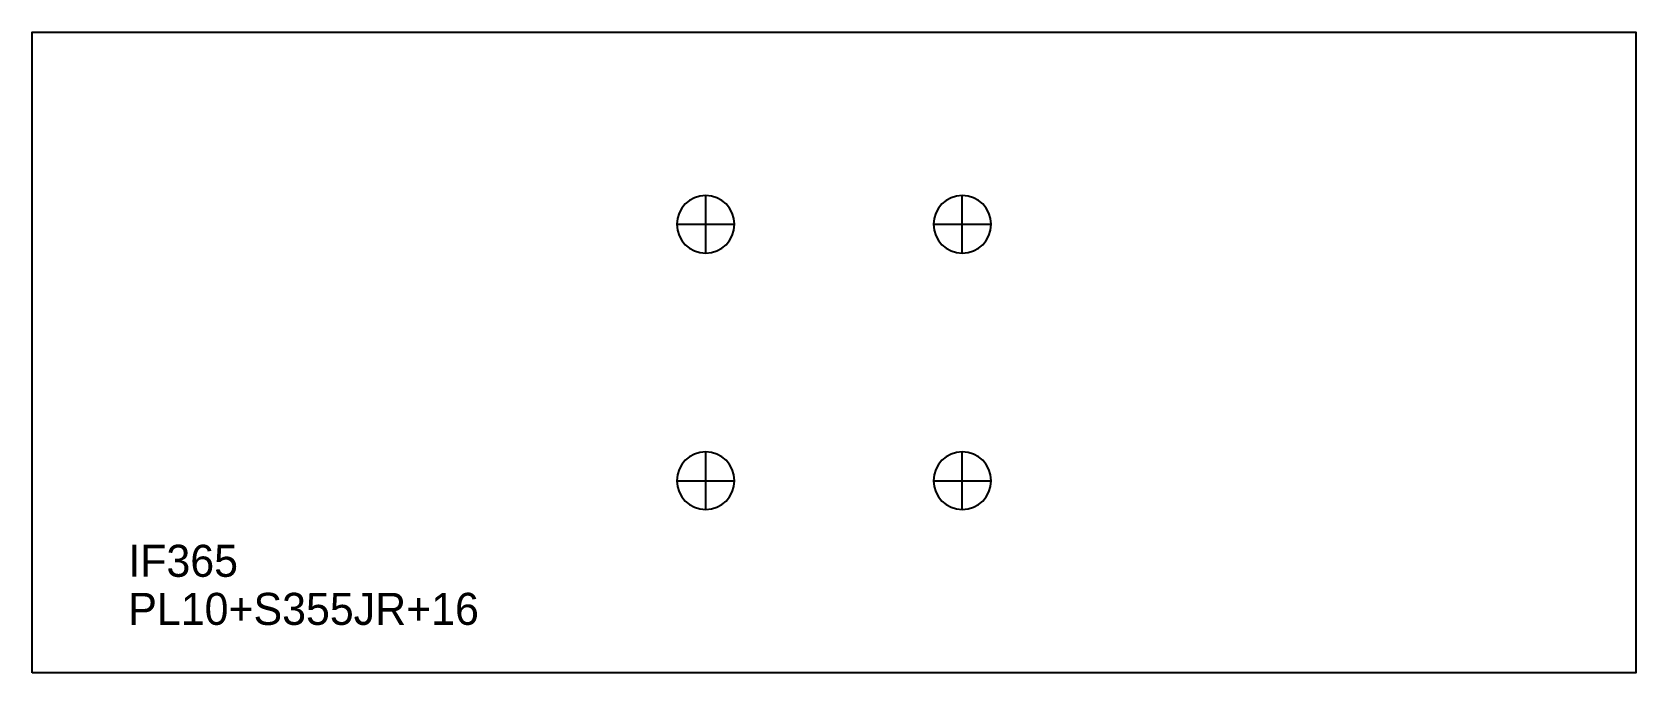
# Model space of a CAD drawing. Extents: x 0 to 500, y 0 to 200.
import ezdxf

# ---------------------------------------------------------------- set-up
doc = ezdxf.new("R2010")
doc.units = 0
for name, color, linetype in [('18', 7, 'CONTINUOUS'), ('CUT', 7, 'CONTINUOUS'), ('SCRIBE', 3, 'CONTINUOUS'), ('TEXT', 7, 'CONTINUOUS')]:
    doc.layers.add(name, color=color, linetype=linetype)

msp = doc.modelspace()

# ---------------------------------------------------------------- linework, layer by layer
at = {"layer": '18', "color": 7, "linetype": 'CONTINUOUS'}
for p, q in [((210, 131), (210, 149)), ((290, 131), (290, 149)), ((201, 140), (219, 140)), ((281, 140), (299, 140)), ((210, 51), (210, 69)), ((290, 51), (290, 69)), ((201, 60), (219, 60)), ((281, 60), (299, 60))]:
    msp.add_line(p, q, dxfattribs=at)
for points in [[(210, 149, 1), (210, 131, 1)], [(290, 149, 1), (290, 131, 1)], [(210, 69, 1), (210, 51, 1)], [(290, 69, 1), (290, 51, 1)]]:
    msp.add_lwpolyline(points, format="xyb", close=True, dxfattribs=at)
at = {"layer": 'CUT', "color": 7, "linetype": 'CONTINUOUS'}
msp.add_lwpolyline([(0, 0), (0, 200), (500, 200), (500, 0)], close=True, dxfattribs=at)

# ---------------------------------------------------------------- texts
at = {"layer": 'SCRIBE', "color": 3}
msp.add_text('IF365', height=10, dxfattribs=at).set_placement((30, 30))
at = {"layer": 'TEXT', "color": 7}
msp.add_text('PL10+S355JR+16', height=10, dxfattribs=at).set_placement((30, 15))

doc.saveas('drawing.dxf')
